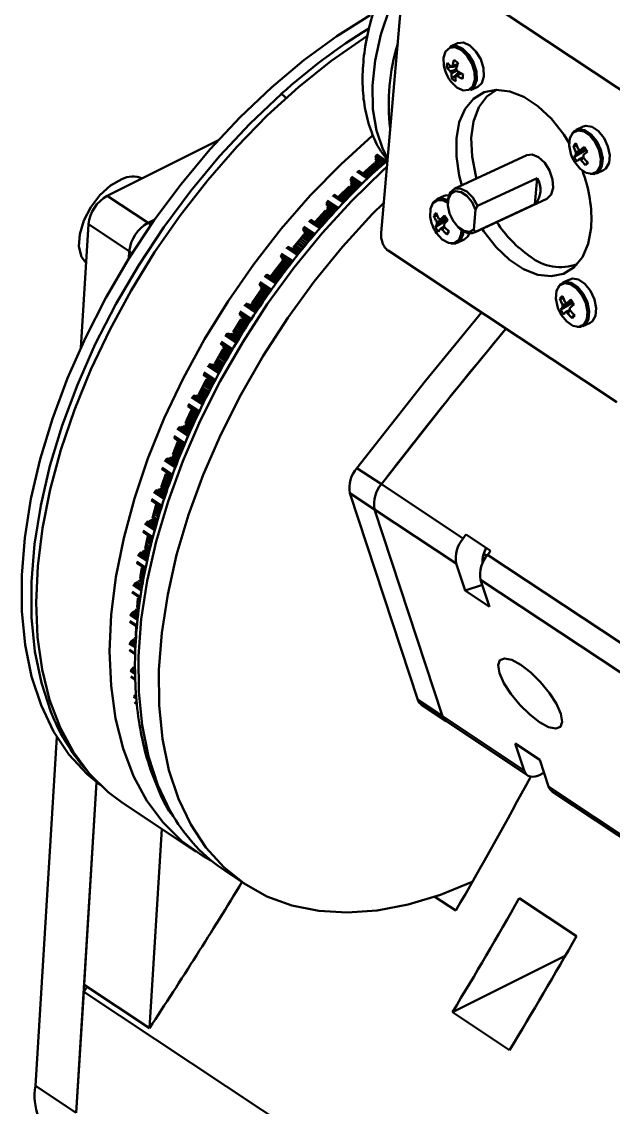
# Model space of a CAD drawing. Header units: millimetres. Extents: x -253 to 12701, y 1223 to 2077.
# Drawn here: x 277 to 325.2, y 1544 to 1632.4 of the extents above; entities that cross this region are included whole.
import ezdxf

# ---------------------------------------------------------------- set-up
doc = ezdxf.new("R2010")
doc.units = ezdxf.units.MM
doc.layers.add('NET DAM', color=7, linetype='Continuous', lineweight=50)

msp = doc.modelspace()

# ---------------------------------------------------------------- linework, layer by layer
at = {"layer": 'NET DAM', "color": 7}
for p, q in [((308.25, 1637.447), (306.29, 1615.188)), ((327.632, 1625.61), (308.999, 1637.952)), ((312.514, 1630.613), (311.937, 1630.345)), ((311.646, 1628.628), (312.463, 1628.704)), ((312.06, 1627.707), (312.634, 1628.255)), ((313.584, 1626.797), (314.161, 1627.065)), ((322.763, 1623.825), (322.185, 1623.557)), ((292.999, 1622.679), (283.979, 1618.187)), ((321.961, 1622.268), (322.246, 1622.246)), ((306.565, 1620.839), (305.802, 1621.344)), ((306.607, 1620.875), (305.804, 1621.407)), ((306.655, 1620.917), (305.823, 1621.469)), ((306.709, 1620.964), (305.858, 1621.529)), ((306.766, 1621.014), (305.907, 1621.584)), ((318.16, 1621.496), (312.244, 1618.75)), ((322.017, 1621.364), (323.003, 1621.937)), ((304.776, 1619.967), (305.778, 1620.861)), ((305.721, 1620.093), (305.256, 1620.401)), ((305.845, 1620.212), (305.386, 1620.517)), ((305.98, 1620.33), (305.52, 1620.635)), ((306.118, 1620.449), (305.657, 1620.755)), ((306.252, 1620.566), (305.782, 1620.877)), ((306.371, 1620.67), (305.807, 1621.043)), ((306.477, 1620.762), (305.813, 1621.201)), ((322.951, 1620.679), (323.107, 1620.931)), ((304.619, 1619.016), (303.782, 1619.571)), ((304.584, 1618.982), (303.784, 1619.511)), ((304.663, 1619.059), (303.798, 1619.632)), ((304.713, 1619.108), (303.829, 1619.693)), ((304.767, 1619.161), (303.876, 1619.751)), ((305.196, 1619.58), (304.315, 1620.164)), ((305.241, 1619.624), (304.37, 1620.201)), ((305.27, 1619.652), (304.42, 1620.216)), ((305.283, 1619.665), (304.462, 1620.209)), ((305.323, 1619.705), (304.839, 1620.025)), ((305.402, 1619.782), (304.922, 1620.1)), ((305.497, 1619.874), (305.021, 1620.19)), ((305.604, 1619.979), (305.133, 1620.291)), ((314.159, 1617.383), (319.007, 1619.633)), ((318.819, 1617.497), (319.007, 1619.633)), ((323.832, 1620.009), (324.41, 1620.277)), ((302.829, 1618.094), (303.687, 1618.942)), ((303.822, 1618.237), (303.311, 1618.576)), ((303.946, 1618.358), (303.435, 1618.697)), ((304.072, 1618.481), (303.56, 1618.82)), ((304.197, 1618.604), (303.687, 1618.942)), ((304.316, 1618.72), (303.798, 1619.063)), ((304.51, 1618.91), (303.807, 1619.376)), ((304.42, 1618.821), (303.812, 1619.225)), ((287.306, 1615.982), (283.979, 1618.187)), ((302.76, 1617.122), (301.856, 1617.721)), ((302.811, 1617.178), (301.901, 1617.781)), ((303.224, 1617.628), (302.327, 1618.223)), ((303.268, 1617.677), (302.381, 1618.265)), ((303.298, 1617.709), (302.431, 1618.284)), ((303.314, 1617.726), (302.475, 1618.282)), ((303.341, 1617.755), (302.829, 1618.094)), ((303.406, 1617.827), (302.898, 1618.164)), ((303.49, 1617.913), (302.983, 1618.249)), ((303.591, 1618.011), (303.082, 1618.348)), ((303.703, 1618.12), (303.192, 1618.458)), ((311.419, 1618.175), (310.842, 1617.907)), ((311.732, 1617.806), (311.723, 1617.657)), ((313.891, 1615.202), (319.807, 1617.949)), ((300.942, 1616.095), (301.772, 1616.997)), ((302.202, 1616.512), (301.656, 1616.874)), ((302.316, 1616.637), (301.772, 1616.997)), ((302.676, 1617.029), (301.816, 1617.599)), ((302.646, 1616.997), (301.823, 1617.542)), ((302.714, 1617.072), (301.828, 1617.659)), ((302.586, 1616.932), (301.856, 1617.415)), ((302.42, 1616.751), (301.87, 1617.115)), ((302.51, 1616.848), (301.872, 1617.271)), ((313.852, 1615.445), (313.994, 1617.052)), ((318.819, 1617.497), (313.971, 1615.246)), ((287.848, 1616.252), (287.306, 1615.982)), ((301.318, 1615.547), (300.403, 1616.153)), ((301.364, 1615.598), (300.456, 1616.199)), ((301.397, 1615.633), (300.507, 1616.223)), ((301.416, 1615.654), (300.553, 1616.226)), ((301.419, 1615.657), (300.593, 1616.205)), ((301.42, 1615.658), (300.779, 1616.083)), ((301.445, 1615.686), (300.892, 1616.052)), ((301.489, 1615.733), (300.942, 1616.095)), ((301.562, 1615.813), (301.015, 1616.176)), ((301.649, 1615.909), (301.102, 1616.271)), ((301.748, 1616.017), (301.201, 1616.38)), ((301.856, 1616.135), (301.308, 1616.498)), ((301.97, 1616.259), (301.422, 1616.622)), ((302.086, 1616.386), (301.539, 1616.748)), ((310.594, 1616.564), (310.883, 1616.547)), ((310.709, 1615.638), (311.688, 1616.259)), ((282.451, 1615.882), (281.832, 1605.827)), ((282.451, 1615.882), (285.779, 1613.677)), ((300.789, 1614.925), (299.918, 1615.502)), ((300.823, 1614.967), (299.926, 1615.561)), ((300.765, 1614.895), (299.929, 1615.449)), ((300.865, 1615.017), (299.951, 1615.623)), ((300.717, 1614.838), (299.973, 1615.331)), ((300.913, 1615.076), (299.993, 1615.686)), ((300.655, 1614.762), (300, 1615.195)), ((300.579, 1614.669), (300.009, 1615.046)), ((310.723, 1615.284), (310.815, 1615.144)), ((311.652, 1615.051), (311.811, 1615.31)), ((312.72, 1615.51), (312.84, 1615.421)), ((312.84, 1615.421), (312.925, 1615.361)), ((299.864, 1613.799), (299.291, 1614.179)), ((299.961, 1613.917), (299.388, 1614.296)), ((300.064, 1614.043), (299.493, 1614.421)), ((300.171, 1614.173), (299.601, 1614.551)), ((300.279, 1614.305), (299.711, 1614.681)), ((300.385, 1614.434), (299.819, 1614.809)), ((300.488, 1614.559), (299.924, 1614.933)), ((312.489, 1614.36), (313.066, 1614.628)), ((285.779, 1613.677), (285.742, 1613.073)), ((298.973, 1612.715), (298.1, 1613.294)), ((299.005, 1612.754), (298.104, 1613.351)), ((299.045, 1612.803), (298.125, 1613.413)), ((299.093, 1612.861), (298.164, 1613.477)), ((299.493, 1613.348), (298.556, 1613.969)), ((299.538, 1613.402), (298.608, 1614.018)), ((299.571, 1613.442), (298.659, 1614.047)), ((299.592, 1613.468), (298.706, 1614.054)), ((299.598, 1613.476), (298.749, 1614.038)), ((299.6, 1613.478), (298.842, 1613.98)), ((299.618, 1613.5), (298.951, 1613.942)), ((299.651, 1613.54), (299.071, 1613.925)), ((299.701, 1613.601), (299.128, 1613.981)), ((299.777, 1613.693), (299.204, 1614.073)), ((306.865, 1613.724), (325.499, 1601.382)), ((298.438, 1611.992), (297.859, 1612.376)), ((298.538, 1612.127), (297.961, 1612.51)), ((298.634, 1612.258), (298.06, 1612.638)), ((298.953, 1612.689), (298.115, 1613.244)), ((298.726, 1612.382), (298.155, 1612.76)), ((298.917, 1612.641), (298.169, 1613.137)), ((298.867, 1612.573), (298.207, 1613.01)), ((298.803, 1612.487), (298.228, 1612.868)), ((297.746, 1611.053), (296.797, 1611.682)), ((297.789, 1611.111), (296.847, 1611.735)), ((297.821, 1611.155), (296.898, 1611.767)), ((297.844, 1611.186), (296.947, 1611.78)), ((297.853, 1611.199), (296.992, 1611.769)), ((297.864, 1611.213), (297.093, 1611.724)), ((297.89, 1611.248), (297.209, 1611.699)), ((297.929, 1611.302), (297.335, 1611.696)), ((297.984, 1611.376), (297.398, 1611.765)), ((298.061, 1611.48), (297.475, 1611.868)), ((298.147, 1611.596), (297.562, 1611.984)), ((298.24, 1611.723), (297.656, 1612.11)), ((298.338, 1611.856), (297.757, 1612.242)), ((297.29, 1610.435), (296.372, 1611.043)), ((297.263, 1610.398), (296.372, 1610.988)), ((297.326, 1610.484), (296.389, 1611.104)), ((297.247, 1610.376), (296.392, 1610.942)), ((297.37, 1610.544), (296.425, 1611.17)), ((297.219, 1610.339), (296.456, 1610.845)), ((297.178, 1610.282), (296.505, 1610.728)), ((321.668, 1611.387), (321.09, 1611.119)), ((295.761, 1609.461), (296.537, 1610.581)), ((296.598, 1609.449), (296.016, 1609.834)), ((296.69, 1609.588), (296.111, 1609.972)), ((296.783, 1609.729), (296.207, 1610.111)), ((296.874, 1609.867), (296.301, 1610.246)), ((296.965, 1609.994), (296.391, 1610.375)), ((297.052, 1610.112), (296.476, 1610.494)), ((297.122, 1610.207), (296.536, 1610.595)), ((320.866, 1609.831), (321.151, 1609.808)), ((296.088, 1608.676), (295.137, 1609.307)), ((296.129, 1608.737), (295.185, 1609.363)), ((296.161, 1608.786), (295.235, 1609.4)), ((296.184, 1608.821), (295.285, 1609.417)), ((296.196, 1608.84), (295.333, 1609.412)), ((296.214, 1608.867), (295.442, 1609.379)), ((296.246, 1608.915), (295.564, 1609.368)), ((296.291, 1608.983), (295.694, 1609.378)), ((296.35, 1609.072), (295.761, 1609.461)), ((296.426, 1609.187), (295.839, 1609.576)), ((296.509, 1609.314), (295.924, 1609.701)), ((320.922, 1608.927), (321.908, 1609.5)), ((294.229, 1607.084), (294.896, 1608.148)), ((295.667, 1608.038), (294.742, 1608.651)), ((295.644, 1608.003), (294.746, 1608.598)), ((295.699, 1608.086), (294.756, 1608.711)), ((295.632, 1607.985), (294.77, 1608.557)), ((295.739, 1608.147), (294.788, 1608.778)), ((295.407, 1607.644), (294.822, 1608.032)), ((295.615, 1607.959), (294.843, 1608.471)), ((295.483, 1607.759), (294.896, 1608.148)), ((295.584, 1607.913), (294.903, 1608.364)), ((295.541, 1607.846), (294.945, 1608.241)), ((321.855, 1608.242), (322.012, 1608.494)), ((294.807, 1606.701), (294.229, 1607.084)), ((294.882, 1606.828), (294.306, 1607.21)), ((294.962, 1606.964), (294.389, 1607.344)), ((295.051, 1607.104), (294.477, 1607.484)), ((295.143, 1607.244), (294.566, 1607.627)), ((295.236, 1607.384), (294.655, 1607.769)), ((295.324, 1607.519), (294.741, 1607.905)), ((322.737, 1607.572), (323.314, 1607.84)), ((294.146, 1605.578), (293.223, 1606.189)), ((294.174, 1605.625), (293.233, 1606.248)), ((294.211, 1605.687), (293.262, 1606.315)), ((294.531, 1606.232), (293.585, 1606.859)), ((294.569, 1606.296), (293.631, 1606.917)), ((294.6, 1606.349), (293.681, 1606.958)), ((294.623, 1606.389), (293.732, 1606.98)), ((294.638, 1606.413), (293.782, 1606.98)), ((294.662, 1606.454), (293.897, 1606.961)), ((294.698, 1606.516), (294.024, 1606.963)), ((294.746, 1606.598), (294.159, 1606.987)), ((292.753, 1604.543), (293.426, 1605.736)), ((293.794, 1604.979), (293.213, 1605.364)), ((294.128, 1605.546), (293.231, 1606.14)), ((294.12, 1605.532), (293.259, 1606.102)), ((293.874, 1605.114), (293.291, 1605.501)), ((294.111, 1605.518), (293.342, 1606.028)), ((293.947, 1605.238), (293.362, 1605.625)), ((294.091, 1605.483), (293.411, 1605.933)), ((294.011, 1605.348), (293.426, 1605.736)), ((294.057, 1605.426), (293.464, 1605.82)), ((293.147, 1603.859), (292.245, 1604.457)), ((293.17, 1603.904), (292.296, 1604.484)), ((293.186, 1603.934), (292.348, 1604.489)), ((293.215, 1603.989), (292.469, 1604.483)), ((293.257, 1604.065), (292.601, 1604.499)), ((293.312, 1604.158), (292.74, 1604.537)), ((293.379, 1604.272), (292.811, 1604.648)), ((293.457, 1604.406), (292.886, 1604.784)), ((293.54, 1604.546), (292.966, 1604.926)), ((293.625, 1604.691), (293.048, 1605.073)), ((293.711, 1604.837), (293.131, 1605.221)), ((292.737, 1603.069), (291.826, 1603.674)), ((292.761, 1603.115), (291.831, 1603.731)), ((292.722, 1603.041), (291.838, 1603.627)), ((292.793, 1603.178), (291.857, 1603.798)), ((292.718, 1603.032), (291.869, 1603.594)), ((292.717, 1603.031), (291.96, 1603.533)), ((293.083, 1603.736), (292.153, 1604.352)), ((293.118, 1603.803), (292.196, 1604.413)), ((292.384, 1602.39), (291.815, 1602.767)), ((292.459, 1602.535), (291.889, 1602.912)), ((292.529, 1602.669), (291.958, 1603.047)), ((292.592, 1602.79), (292.021, 1603.169)), ((292.705, 1603.008), (292.039, 1603.449)), ((292.646, 1602.895), (292.075, 1603.273)), ((292.682, 1602.963), (292.103, 1603.347)), ((291.764, 1601.196), (290.848, 1601.803)), ((291.799, 1601.263), (290.889, 1601.866)), ((291.829, 1601.321), (290.936, 1601.913)), ((291.854, 1601.369), (290.987, 1601.944)), ((291.872, 1601.404), (291.041, 1601.955)), ((291.907, 1601.471), (291.167, 1601.962)), ((291.954, 1601.561), (291.303, 1601.992)), ((292.01, 1601.668), (291.444, 1602.043)), ((292.076, 1601.796), (291.515, 1602.168)), ((292.151, 1601.94), (291.588, 1602.314)), ((292.228, 1602.089), (291.662, 1602.464)), ((292.307, 1602.241), (291.739, 1602.617)), ((291.447, 1600.529), (290.557, 1601.119)), ((291.467, 1600.573), (290.559, 1601.175)), ((291.436, 1600.504), (290.573, 1601.076)), ((291.495, 1600.635), (290.58, 1601.242)), ((291.435, 1600.501), (290.609, 1601.048)), ((291.103, 1599.768), (290.558, 1600.13)), ((291.172, 1599.921), (290.626, 1600.283)), ((291.238, 1600.067), (290.692, 1600.428)), ((291.298, 1600.2), (290.752, 1600.561)), ((291.351, 1600.316), (290.806, 1600.678)), ((291.395, 1600.414), (290.851, 1600.775)), ((291.421, 1600.471), (290.869, 1600.837)), ((290.585, 1598.625), (289.678, 1599.226)), ((290.617, 1598.695), (289.716, 1599.291)), ((290.645, 1598.756), (289.762, 1599.342)), ((290.668, 1598.809), (289.812, 1599.376)), ((290.687, 1598.85), (289.867, 1599.393)), ((290.724, 1598.932), (289.998, 1599.413)), ((290.771, 1599.036), (290.137, 1599.456)), ((290.827, 1599.158), (290.28, 1599.521)), ((290.891, 1599.3), (290.35, 1599.659)), ((290.961, 1599.455), (290.418, 1599.815)), ((291.032, 1599.612), (290.488, 1599.972)), ((289.322, 1597.137), (289.761, 1598.257)), ((290.307, 1598.011), (289.424, 1598.596)), ((290.289, 1597.971), (289.427, 1598.542)), ((290.334, 1598.07), (289.442, 1598.662)), ((290.28, 1597.95), (289.446, 1598.503)), ((290.267, 1597.922), (289.761, 1598.257)), ((289.957, 1597.129), (289.448, 1597.466)), ((290.019, 1597.291), (289.511, 1597.628)), ((290.08, 1597.446), (289.572, 1597.783)), ((290.136, 1597.591), (289.629, 1597.927)), ((290.186, 1597.722), (289.681, 1598.057)), ((290.23, 1597.833), (289.725, 1598.168)), ((289.539, 1596.051), (288.651, 1596.639)), ((289.566, 1596.122), (288.686, 1596.705)), ((289.591, 1596.187), (288.73, 1596.758)), ((289.614, 1596.244), (288.78, 1596.797)), ((289.632, 1596.291), (288.836, 1596.818)), ((289.669, 1596.388), (288.97, 1596.852)), ((289.716, 1596.508), (289.111, 1596.908)), ((289.769, 1596.645), (289.255, 1596.985)), ((289.829, 1596.801), (289.322, 1597.137)), ((289.893, 1596.965), (289.385, 1597.302)), ((289.3, 1595.435), (288.434, 1596.009)), ((289.286, 1595.398), (288.44, 1595.958)), ((289.323, 1595.493), (288.447, 1596.074)), ((289.279, 1595.382), (288.463, 1595.922)), ((289.262, 1595.338), (288.785, 1595.654)), ((306.319, 1594.709), (304.323, 1596.032)), ((288.389, 1594.462), (288.749, 1595.55)), ((288.951, 1594.488), (288.495, 1594.791)), ((289.007, 1594.659), (288.55, 1594.961)), ((289.063, 1594.823), (288.605, 1595.126)), ((289.122, 1594.975), (288.658, 1595.282)), ((289.175, 1595.114), (288.706, 1595.425)), ((289.223, 1595.236), (288.749, 1595.55)), ((312.974, 1590.299), (306.319, 1594.709)), ((288.63, 1593.489), (287.774, 1594.056)), ((288.653, 1593.561), (287.805, 1594.123)), ((288.675, 1593.629), (287.846, 1594.178)), ((288.695, 1593.691), (287.895, 1594.221)), ((288.712, 1593.744), (287.952, 1594.248)), ((288.748, 1593.857), (288.089, 1594.294)), ((288.792, 1593.992), (288.232, 1594.363)), ((288.841, 1594.144), (288.375, 1594.452)), ((288.895, 1594.314), (288.438, 1594.617)), ((303.756, 1593.994), (305.752, 1592.671)), ((309.295, 1577.159), (303.756, 1593.994)), ((288.432, 1592.875), (287.594, 1593.431)), ((288.45, 1592.933), (287.602, 1593.494)), ((288.421, 1592.841), (287.604, 1593.383)), ((288.417, 1592.83), (287.63, 1593.351)), ((287.66, 1591.949), (287.963, 1593.057)), ((288.36, 1592.651), (287.929, 1592.937)), ((288.397, 1592.769), (287.963, 1593.057)), ((288.102, 1591.852), (287.703, 1592.116)), ((288.159, 1592.028), (287.752, 1592.298)), ((288.214, 1592.199), (287.8, 1592.473)), ((288.266, 1592.362), (287.846, 1592.641)), ((288.315, 1592.514), (287.889, 1592.797)), ((305.752, 1592.671), (311.292, 1575.836)), ((312.407, 1588.261), (305.752, 1592.671)), ((287.861, 1590.957), (287.051, 1591.494)), ((287.88, 1591.03), (287.078, 1591.561)), ((287.898, 1591.101), (287.117, 1591.619)), ((287.915, 1591.168), (287.165, 1591.664)), ((287.93, 1591.227), (287.222, 1591.696)), ((287.963, 1591.356), (287.36, 1591.756)), ((288.002, 1591.507), (287.504, 1591.837)), ((288.044, 1591.674), (287.646, 1591.937)), ((287.705, 1590.35), (286.909, 1590.877)), ((287.719, 1590.405), (286.914, 1590.939)), ((287.698, 1590.319), (286.923, 1590.833)), ((287.696, 1590.313), (286.953, 1590.805)), ((287.086, 1589.469), (287.301, 1590.479)), ((287.641, 1590.097), (287.271, 1590.342)), ((287.675, 1590.231), (287.301, 1590.479)), ((313.215, 1590.614), (315.212, 1589.291)), ((287.418, 1589.228), (287.073, 1589.457)), ((287.467, 1589.419), (287.122, 1589.648)), ((287.514, 1589.604), (287.162, 1589.837)), ((287.559, 1589.78), (287.2, 1590.018)), ((287.602, 1589.945), (287.237, 1590.187)), ((287.234, 1588.473), (286.486, 1588.969)), ((287.248, 1588.547), (286.51, 1589.036)), ((287.263, 1588.62), (286.546, 1589.095)), ((287.28, 1588.688), (286.593, 1589.144)), ((287.296, 1588.752), (286.65, 1589.18)), ((287.332, 1588.892), (286.789, 1589.252)), ((287.373, 1589.053), (286.932, 1589.345)), ((344.118, 1569.661), (314.97, 1588.976)), ((287.122, 1587.875), (286.384, 1588.364)), ((287.132, 1587.928), (286.385, 1588.423)), ((287.117, 1587.849), (286.402, 1588.323)), ((287.117, 1587.849), (286.435, 1588.3)), ((287.068, 1587.591), (286.781, 1587.781)), ((287.097, 1587.742), (286.806, 1587.934)), ((313.128, 1586.071), (312.407, 1588.261)), ((286.86, 1586.479), (286.378, 1586.798)), ((286.893, 1586.656), (286.52, 1586.903)), ((286.929, 1586.845), (286.658, 1587.025)), ((286.967, 1587.05), (286.698, 1587.228)), ((287.003, 1587.243), (286.727, 1587.426)), ((287.037, 1587.423), (286.755, 1587.61)), ((314.403, 1586.938), (315.124, 1584.748)), ((343.551, 1567.623), (314.403, 1586.938)), ((286.685, 1585.521), (286.019, 1585.963)), ((286.679, 1585.471), (286.023, 1585.906)), ((286.677, 1585.45), (286.044, 1585.869)), ((286.777, 1586.036), (286.084, 1586.495)), ((286.79, 1586.107), (286.104, 1586.562)), ((286.804, 1586.18), (286.138, 1586.622)), ((286.817, 1586.253), (286.182, 1586.674)), ((286.831, 1586.323), (286.239, 1586.715)), ((314.542, 1586.517), (313.128, 1586.071)), ((315.124, 1584.748), (313.128, 1586.071)), ((286.417, 1584.671), (286.482, 1585.437)), ((286.621, 1584.964), (286.449, 1585.078)), ((286.642, 1585.149), (286.466, 1585.266)), ((286.662, 1585.318), (286.482, 1585.437)), ((286.48, 1583.746), (285.863, 1584.155)), ((286.489, 1583.821), (285.893, 1584.216)), ((286.498, 1583.898), (285.936, 1584.27)), ((286.506, 1583.974), (285.992, 1584.315)), ((286.526, 1584.148), (286.13, 1584.41)), ((286.549, 1584.341), (286.27, 1584.526)), ((286.572, 1584.545), (286.404, 1584.657)), ((286.598, 1584.764), (286.432, 1584.874)), ((286.414, 1583.178), (285.818, 1583.574)), ((286.409, 1583.134), (285.826, 1583.52)), ((286.472, 1583.675), (285.847, 1584.089)), ((286.407, 1583.118), (285.851, 1583.487)), ((286.342, 1582.349), (286.314, 1582.367)), ((286.326, 1582.382), (286.339, 1583.171)), ((286.351, 1582.582), (286.327, 1582.598)), ((286.369, 1582.784), (286.33, 1582.809)), ((286.39, 1582.964), (286.334, 1583.001)), ((286.306, 1581.414), (285.777, 1581.765)), ((286.308, 1581.484), (285.788, 1581.829)), ((286.311, 1581.562), (285.815, 1581.891)), ((286.315, 1581.643), (285.856, 1581.948)), ((286.318, 1581.727), (285.91, 1581.997)), ((286.325, 1581.918), (286.047, 1582.103)), ((286.333, 1582.129), (286.184, 1582.228)), ((286.287, 1580.936), (285.784, 1581.269)), ((286.286, 1580.895), (285.797, 1581.219)), ((286.285, 1580.885), (285.825, 1581.19)), ((286.258, 1579.511), (285.942, 1579.72)), ((286.254, 1579.601), (285.994, 1579.773)), ((286.244, 1579.813), (286.129, 1579.889)), ((286.269, 1579.275), (285.873, 1579.537)), ((286.265, 1579.345), (285.88, 1579.6)), ((286.262, 1579.425), (285.904, 1579.662)), ((286.289, 1578.818), (285.916, 1579.065)), ((286.291, 1578.781), (285.933, 1579.018)), ((286.291, 1578.777), (285.965, 1578.993)), ((286.359, 1577.272), (286.136, 1577.42)), ((286.356, 1577.336), (286.138, 1577.48)), ((286.353, 1577.413), (286.158, 1577.542)), ((286.349, 1577.499), (286.193, 1577.602)), ((286.344, 1577.592), (286.244, 1577.658)), ((311.292, 1575.836), (309.295, 1577.159)), ((286.402, 1576.849), (286.215, 1576.973)), ((286.406, 1576.817), (286.236, 1576.93)), ((309.588, 1576.754), (311.585, 1575.431)), ((317.946, 1571.426), (311.292, 1575.836)), ((311.585, 1575.431), (318.239, 1571.022)), ((279.88, 1574.144), (278.131, 1545.762)), ((317.226, 1573.617), (319.222, 1572.294)), ((317.946, 1571.426), (317.226, 1573.617)), ((319.222, 1572.294), (319.943, 1570.103)), ((283.116, 1570.455), (281.458, 1543.557)), ((283.116, 1570.455), (282.1, 1553.978)), ((349.091, 1550.788), (319.943, 1570.103)), ((320.236, 1569.699), (349.384, 1550.383)), ((285.237, 1568.778), (291.226, 1564.809)), ((288.423, 1566.667), (287.424, 1550.45)), ((293.556, 1563.266), (295.219, 1562.163)), ((310.67, 1561.143), (312.375, 1560.013)), ((322.213, 1557.942), (317.554, 1561.029)), ((321.287, 1556.323), (312.104, 1551.75)), ((282.066, 1553.414), (281.458, 1543.557)), ((282.066, 1553.414), (282.336, 1553.822)), ((317.436, 1529.975), (282.066, 1553.414)), ((282.1, 1553.978), (287.424, 1550.45)), ((312.104, 1551.75), (316.762, 1548.663)), ((278.131, 1545.762), (281.458, 1543.557))]:
    msp.add_line(p, q, dxfattribs=at)
at = {"layer": 'NET DAM', "color": 8}
for p, q in [((287.306, 1615.982), (287.548, 1615.822)), ((285.779, 1613.677), (286.02, 1613.517)), ((314.646, 1589.046), (314.899, 1588.879))]:
    msp.add_line(p, q, dxfattribs=at)
at = {"layer": 'NET DAM', "color": 8, "flags": 128}
for points in [[(308.128, 1636.062), (307.933, 1635.667), (306.993, 1633.492), (306.28, 1631.319), (305.808, 1629.193), (305.586, 1627.157), (305.618, 1625.251), (305.905, 1623.516), (306.44, 1621.985), (306.825, 1621.262)], [(313.936, 1627.618), (313.908, 1628.271), (313.691, 1628.963), (313.316, 1629.587), (312.841, 1630.05), (312.338, 1630.28), (311.884, 1630.242), (311.547, 1629.943), (311.38, 1629.428), (311.408, 1628.775), (311.503, 1628.399)], [(311.818, 1627.721), (312, 1627.459), (312.475, 1626.997), (312.978, 1626.767), (313.432, 1626.804), (313.768, 1627.103), (313.936, 1627.618)], [(298.167, 1626.48), (295.605, 1624.05), (293.14, 1621.417), (290.795, 1618.606), (288.59, 1615.643), (286.546, 1612.553), (284.68, 1609.365), (283.011, 1606.108), (281.552, 1602.812), (280.318, 1599.506), (279.319, 1596.22), (278.564, 1592.984), (278.061, 1589.827), (277.813, 1586.778), (277.824, 1583.864), (278.093, 1581.112), (278.617, 1578.547), (279.392, 1576.192), (279.69, 1575.49)], [(289.364, 1567.696), (289.12, 1568.114), (288.112, 1570.224), (287.344, 1572.559), (286.821, 1575.101), (286.548, 1577.826), (286.528, 1580.711), (286.76, 1583.729), (287.243, 1586.854), (287.973, 1590.059), (288.943, 1593.315), (290.144, 1596.594), (291.566, 1599.867), (293.196, 1603.104), (295.021, 1606.277), (297.023, 1609.358), (299.185, 1612.32), (301.488, 1615.137), (303.912, 1617.784), (306.435, 1620.237), (306.761, 1620.533)]]:
    msp.add_lwpolyline(points, dxfattribs=at)
at = {"layer": 'NET DAM', "color": 7, "flags": 128}
for points in [[(283.46, 1570.192), (282.341, 1571.119), (280.865, 1572.725), (279.612, 1574.598), (278.593, 1576.722), (277.818, 1579.077), (277.294, 1581.642), (277.025, 1584.393), (277.015, 1587.307), (277.262, 1590.356), (277.766, 1593.513), (278.52, 1596.749), (279.519, 1600.035), (280.753, 1603.341), (282.212, 1606.638), (283.882, 1609.894), (285.747, 1613.082), (287.791, 1616.172), (289.996, 1619.136), (292.342, 1621.946), (294.806, 1624.579), (297.368, 1627.01), (300.003, 1629.216), (302.689, 1631.179), (305.399, 1632.879)], [(285.237, 1568.778), (284.071, 1569.648), (282.544, 1571.147), (281.23, 1572.911), (280.141, 1574.925), (279.285, 1577.17), (278.671, 1579.628), (278.304, 1582.277), (278.187, 1585.092), (278.321, 1588.051), (278.705, 1591.126), (279.336, 1594.292), (280.208, 1597.519), (281.313, 1600.78), (282.642, 1604.047), (284.183, 1607.29), (285.922, 1610.482), (287.845, 1613.593), (289.935, 1616.598), (292.173, 1619.469), (294.539, 1622.182), (297.013, 1624.712), (299.573, 1627.038), (302.197, 1629.139), (304.862, 1630.997), (305.131, 1631.169)], [(314.085, 1627.632), (314.057, 1628.31), (313.831, 1629.026), (313.443, 1629.674), (312.95, 1630.154), (312.428, 1630.392), (311.957, 1630.354), (311.937, 1630.345)], [(314.663, 1627.9), (314.634, 1628.578), (314.409, 1629.295), (314.02, 1629.942), (313.527, 1630.422), (313.006, 1630.66), (312.535, 1630.622), (312.514, 1630.613)], [(311.503, 1628.399), (311.625, 1628.084), (311.818, 1627.721)], [(313.584, 1626.797), (313.912, 1627.098), (314.085, 1627.632)], [(314.161, 1627.065), (314.489, 1627.366), (314.663, 1627.9)], [(321.617, 1622.478), (321.168, 1623.178), (320.169, 1624.439), (319.072, 1625.472), (317.924, 1626.233), (316.776, 1626.687), (315.677, 1626.815), (314.677, 1626.611), (313.818, 1626.084), (313.137, 1625.258), (312.666, 1624.168), (312.424, 1622.863), (312.422, 1621.398), (312.66, 1619.838), (312.868, 1619.039)], [(315.69, 1626.818), (314.896, 1626.267), (314.248, 1625.39), (313.822, 1624.248), (313.637, 1622.894), (313.702, 1621.392), (314.013, 1619.812), (314.073, 1619.599)], [(324.41, 1620.277), (324.606, 1620.413), (324.86, 1620.859), (324.92, 1621.486), (324.777, 1622.199), (324.453, 1622.89), (323.997, 1623.453), (323.478, 1623.802), (322.976, 1623.885), (322.763, 1623.825)], [(292.432, 1564.1), (291.787, 1564.458), (290.061, 1565.679), (288.534, 1567.178), (287.22, 1568.942), (286.13, 1570.956), (285.275, 1573.201), (284.661, 1575.659), (284.293, 1578.308), (284.176, 1581.123), (284.31, 1584.082), (284.695, 1587.158), (285.325, 1590.323), (286.197, 1593.55), (287.302, 1596.812), (288.631, 1600.078), (290.172, 1603.321), (291.912, 1606.513), (293.835, 1609.624), (295.924, 1612.629), (298.162, 1615.5), (300.528, 1618.213), (303.002, 1620.743), (305.562, 1623.069), (305.645, 1623.139)], [(322.071, 1620.927), (322.511, 1620.384), (323.011, 1620.047), (323.495, 1619.967), (323.89, 1620.156), (324.135, 1620.586), (324.193, 1621.19), (324.055, 1621.878), (323.742, 1622.544), (323.302, 1623.087), (322.802, 1623.424), (322.318, 1623.504), (321.923, 1623.315), (321.678, 1622.885), (321.62, 1622.28), (321.752, 1621.611)], [(323.326, 1619.964), (323.619, 1619.949), (324.029, 1620.145), (324.283, 1620.591), (324.343, 1621.218), (324.2, 1621.931), (323.876, 1622.622), (323.419, 1623.184), (322.901, 1623.534), (322.398, 1623.617), (321.989, 1623.421), (321.825, 1623.199)], [(318.16, 1621.496), (318.606, 1621.552), (319.126, 1621.338), (319.624, 1620.878), (320.025, 1620.241), (320.268, 1619.526), (320.315, 1618.841), (320.159, 1618.29), (319.824, 1617.957), (319.807, 1617.949)], [(285.167, 1619.54), (284.259, 1619.021), (283.392, 1618.237), (282.642, 1617.259), (282.076, 1616.172), (281.745, 1615.073), (281.677, 1614.061), (281.879, 1613.225), (282.256, 1612.704)], [(313.852, 1615.445), (313.487, 1615.261), (313.036, 1615.328), (312.567, 1615.637), (312.154, 1616.14), (311.858, 1616.76), (311.725, 1617.404), (311.775, 1617.972), (312, 1618.378), (312.367, 1618.559), (312.819, 1618.489), (313.287, 1618.178), (313.699, 1617.673), (313.994, 1617.052)], [(314.159, 1617.383), (313.773, 1618.048), (313.276, 1618.545), (312.746, 1618.795), (312.266, 1618.76), (311.913, 1618.444), (311.74, 1617.898), (311.732, 1617.806)], [(311.722, 1617.629), (311.348, 1617.815), (310.877, 1617.836), (310.511, 1617.59), (310.305, 1617.115), (310.29, 1616.484), (310.408, 1615.962)], [(311.815, 1618.237), (311.532, 1618.216), (311.419, 1618.175)], [(313.724, 1562.351), (311.121, 1561.299), (308.511, 1560.515), (305.974, 1560.034), (303.532, 1559.859), (301.208, 1559.992), (299.022, 1560.433), (296.993, 1561.176), (295.14, 1562.216), (293.477, 1563.544), (292.021, 1565.147), (290.784, 1567.011), (289.776, 1569.121), (289.008, 1571.457), (288.484, 1573.999), (288.212, 1576.724), (288.191, 1579.608), (288.424, 1582.626), (288.907, 1585.752), (289.637, 1588.957), (290.607, 1592.213), (291.808, 1595.492), (293.23, 1598.764), (294.86, 1602.001), (296.684, 1605.174), (298.686, 1608.256), (300.849, 1611.218), (303.152, 1614.035), (305.576, 1616.681), (306.504, 1617.618)], [(299.128, 1613.981), (299.816, 1614.805), (300.008, 1615.031)], [(310.815, 1615.144), (311.274, 1614.64), (311.777, 1614.357), (312.248, 1614.336), (312.615, 1614.582), (312.821, 1615.057), (312.853, 1615.41)], [(311.983, 1614.315), (312.376, 1614.319), (312.756, 1614.574), (312.97, 1615.066), (313.001, 1615.313)], [(313.066, 1614.628), (313.333, 1614.842), (313.494, 1615.14)], [(314.515, 1615.492), (314.661, 1615.274), (315.66, 1614.013), (316.757, 1612.98), (317.905, 1612.22), (319.053, 1611.766), (320.151, 1611.638), (321.152, 1611.842), (322.011, 1612.368), (322.691, 1613.194), (323.163, 1614.284), (323.405, 1615.59)], [(297.325, 1611.667), (297.619, 1612.06), (298.228, 1612.854)], [(320.975, 1608.489), (321.415, 1607.947), (321.916, 1607.609), (322.4, 1607.529), (322.795, 1607.719), (323.04, 1608.148), (323.098, 1608.753), (322.96, 1609.441), (322.647, 1610.107), (322.207, 1610.649), (321.707, 1610.987), (321.223, 1611.067), (320.828, 1610.877), (320.583, 1610.448), (320.525, 1609.843), (320.657, 1609.174)], [(322.231, 1607.527), (322.524, 1607.511), (322.934, 1607.708), (323.188, 1608.153), (323.248, 1608.78), (323.105, 1609.493), (322.781, 1610.184), (322.324, 1610.747), (321.805, 1611.097), (321.303, 1611.18), (320.894, 1610.983), (320.73, 1610.762)], [(323.314, 1607.84), (323.511, 1607.976), (323.765, 1608.421), (323.825, 1609.048), (323.682, 1609.762), (323.358, 1610.452), (322.902, 1611.015), (322.383, 1611.365), (321.88, 1611.448), (321.668, 1611.387)], [(314.468, 1608.688), (309.901, 1603.13), (304.323, 1596.032)], [(316.465, 1607.365), (311.898, 1601.807), (306.319, 1594.709)], [(291.457, 1602.05), (291.981, 1603.092), (292.075, 1603.273)], [(290.35, 1599.659), (290.48, 1599.954), (290.851, 1600.775)], [(286.67, 1587.038), (286.732, 1587.463), (286.806, 1587.934)], [(317.671, 1580.014), (318.479, 1579.389), (319.284, 1578.597), (320.006, 1577.715), (320.574, 1576.83), (320.933, 1576.029), (321.048, 1575.39), (320.907, 1574.975), (320.525, 1574.825), (319.938, 1574.955), (319.204, 1575.352), (318.396, 1575.977), (317.591, 1576.769), (316.869, 1577.651), (316.301, 1578.536), (315.942, 1579.337), (315.827, 1579.976), (315.968, 1580.391), (316.35, 1580.541), (316.937, 1580.411), (317.671, 1580.014)], [(319.293, 1571.095), (319.068, 1570.991), (318.849, 1570.927), (318.642, 1570.906), (318.452, 1570.929), (318.284, 1570.994), (318.141, 1571.101), (318.028, 1571.246), (317.946, 1571.426)]]:
    msp.add_lwpolyline(points, dxfattribs=at)
at = {"layer": 'NET DAM', "color": 8}
for centre, radius, start, end in [((331.1, 1589.896), 49.225, 121.62263, 131.99402), ((297.039, 1624.847), 1.985, 40.58982, 55.37124)]:
    msp.add_arc(centre, radius, start, end, dxfattribs=at)
at = {"layer": 'NET DAM', "color": 7}
for centre, radius, start, end in [((323.669, 1625.661), 16.755, 163.03003, 186.90535), ((316.056, 1627.864), 4.054, 160.11299, 167.57226), ((316.44, 1634.83), 6.987, 233.09488, 236.29101), ((314.478, 1629.368), 3.129, 198.04443, 211.76158), ((313.838, 1628.558), 2.193, 168.16939, 178.1777), ((313.387, 1629.961), 2.193, 217.43245, 228.81779), ((313.433, 1630.341), 2.193, 217.43245, 228.81779), ((312.649, 1628.519), 0.736, 196.4947, 211.99832), ((312.102, 1628.575), 0.161, 91.50653, 134.59133), ((316.374, 1627.639), 4.054, 160.11299, 167.57226), ((311.791, 1628.121), 0.736, 16.4947, 31.99832), ((314.495, 1631.835), 4.034, 240.31842, 247.89815), ((314.125, 1628.094), 2.1, 179.04028, 190.61022), ((313.52, 1629.431), 2.259, 229.74567, 239.64022), ((314.443, 1627.869), 2.1, 179.04028, 190.61022), ((312.339, 1628.065), 0.161, 271.50653, 314.59133), ((314.449, 1631.455), 4.034, 240.31842, 247.89815), ((320.067, 1627.056), 7.167, 171.64397, 174.70311), ((323.287, 1621.105), 1.764, 129.34358, 138.75675), ((325.294, 1623.291), 3.486, 197.06495, 206.32007), ((325.502, 1623.493), 3.486, 197.06495, 206.32007), ((328.199, 1615.426), 8.609, 128.34985, 131.34445), ((328.713, 1625.551), 6.758, 209.94597, 213.87312), ((324.727, 1622.58), 3.129, 198.04443, 211.76158), ((323.399, 1620.424), 1.672, 136.83752, 145.7872), ((324.732, 1622.782), 3.063, 207.5736, 216.24549), ((322.699, 1621.689), 0.533, 173.90617, 193.16523), ((322.33, 1621.648), 0.302, 52.95466, 81.1259), ((328.444, 1615.033), 8.609, 128.34985, 131.34445), ((322.239, 1621.375), 0.533, 353.90617, 13.16523), ((325.907, 1623.723), 3.954, 217.44703, 225.95641), ((323.644, 1620.031), 1.672, 136.83752, 145.7872), ((322.607, 1621.416), 0.302, 232.95466, 261.1259), ((325.699, 1623.521), 3.954, 217.44703, 225.95641), ((318.865, 1625.111), 6.028, 312.67432, 315.42601), ((286.069, 1617.812), 1.95, 67.02683, 117.56915), ((317.507, 1618.689), 1.773, 317.73445, 32.20094), ((312.202, 1616.24), 11.222, 356.67799, 20.85282), ((285.44, 1615.561), 3.005, 119.07681, 173.86586), ((311.212, 1617.138), 0.839, 51.67228, 150.6147), ((312.015, 1615.627), 1.703, 136.4875, 146.57402), ((313.905, 1617.927), 3.323, 199.84666, 209.33443), ((288.767, 1613.356), 3.005, 119.07681, 173.86586), ((313.383, 1616.931), 3.129, 198.04443, 211.76158), ((313.719, 1617.692), 3.323, 199.84666, 209.33443), ((311.404, 1616.044), 0.582, 177.99959, 196.15448), ((311, 1616.035), 0.264, 57.20832, 88.09085), ((315.911, 1611.953), 6.424, 133.84092, 137.92554), ((316.173, 1611.578), 6.424, 133.84092, 137.92554), ((317.093, 1620.246), 6.717, 213.01792, 216.9152), ((324.195, 1621.541), 10.097, 212.93346, 235.08069), ((312.046, 1615.052), 1.46, 145.3123, 156.2994), ((313.279, 1617.157), 2.986, 210.57964, 219.35347), ((312.308, 1614.677), 1.46, 145.3123, 156.2994), ((311.25, 1615.73), 0.264, 237.20832, 268.09085), ((314.273, 1618.058), 3.989, 220.52279, 228.92107), ((310.846, 1615.721), 0.582, 357.99959, 16.15448), ((314.459, 1618.292), 3.989, 220.52279, 228.92107), ((301.288, 1623.477), 13.357, 320.88874, 322.17278), ((313.535, 1616.098), 0.957, 230.39478, 297.13724), ((320.898, 1616.307), 3.929, 230.80629, 290.5532), ((322.192, 1608.668), 1.764, 129.34358, 138.75675), ((324.198, 1610.854), 3.486, 197.06495, 206.32007), ((324.407, 1611.055), 3.486, 197.06495, 206.32007), ((327.104, 1602.989), 8.609, 128.34985, 131.34445), ((327.618, 1613.114), 6.758, 209.94597, 213.87312), ((323.632, 1610.143), 3.129, 198.04443, 211.76158), ((322.304, 1607.987), 1.672, 136.83752, 145.7872), ((323.636, 1610.344), 3.063, 207.5736, 216.24549), ((321.603, 1609.252), 0.533, 173.90617, 193.16523), ((321.235, 1609.211), 0.302, 52.95466, 81.1259), ((327.349, 1602.596), 8.609, 128.34985, 131.34445), ((321.143, 1608.938), 0.533, 353.90617, 13.16523), ((324.812, 1611.285), 3.954, 217.44703, 225.95641), ((322.549, 1607.594), 1.672, 136.83752, 145.7872), ((321.512, 1608.979), 0.302, 232.95466, 261.1259), ((324.604, 1611.084), 3.954, 217.44703, 225.95641), ((317.769, 1612.674), 6.028, 312.67432, 315.42601), ((602.862, 1367.378), 373.654, 140.03863, 142.52614), ((306.149, 1594.426), 2.432, 138.68278, 190.23451), ((308.146, 1593.103), 2.432, 138.68278, 190.23451), ((314.801, 1588.693), 2.432, 138.68278, 190.23451), ((612.513, 1360.635), 377.451, 142.46157, 142.52173), ((316.438, 1588.475), 1.885, 146.82927, 185.74798), ((316.797, 1587.37), 2.432, 138.68278, 190.23451), ((614.509, 1359.312), 377.451, 142.46157, 142.52173), ((310.014, 1577.371), 0.749, 196.39754, 235.3582), ((293.779, 1581.703), 15.398, 203.79361, 221.56133), ((312.011, 1576.048), 0.749, 196.39754, 235.3582), ((-13.515, 1749.546), 376.998, 329.8184, 331.71845), ((210.856, 1767.661), 224.492, 298.88364, 298.96871), ((320.662, 1570.315), 0.749, 196.39754, 235.3582), ((301.211, 1574.706), 13.765, 210.61115, 236.21093), ((-31.598, 1761.13), 382.31, 326.55952, 328.66867), ((-13.112, 1749.015), 380.366, 328.76044, 330.38154), ((-8.453, 1745.928), 380.366, 328.76044, 330.38154), ((282.986, 1544.98), 4.918, 170.85376, 230.77845)]:
    msp.add_arc(centre, radius, start, end, dxfattribs=at)
for points, knots in [([(317.313, 1647.68), (316.99, 1647.506), (316.07, 1647.009), (314.588, 1645.998), (312.908, 1644.596), (311.325, 1643), (309.863, 1641.242), (308.544, 1639.354), (307.391, 1637.366), (306.422, 1635.31), (305.657, 1633.217), (305.111, 1631.119), (304.804, 1629.044), (304.752, 1627.026), (304.969, 1625.102), (305.462, 1623.393), (306.08, 1622.031), (306.618, 1621.35), (306.836, 1621.075)], [0, 0, 0, 0, 0.03608, 0.102644, 0.169002, 0.235132, 0.301057, 0.366878, 0.432721, 0.498695, 0.564933, 0.631576, 0.69874, 0.76644, 0.834372, 0.901639, 0.960271, 1, 1, 1, 1]), ([(311.943, 1628.31), (311.985, 1628.326), (312.147, 1628.388), (312.31, 1628.449), (312.431, 1628.494)], [0, 0, 0, 0, 0.257266, 1, 1, 1, 1]), ([(312.526, 1628.893), (312.389, 1628.841), (312.209, 1628.774), (312.03, 1628.706), (311.989, 1628.69)], [0, 0, 0, 0, 0.76664, 1, 1, 1, 1]), ([(312.476, 1628.378), (312.365, 1628.317), (312.214, 1628.233), (312.064, 1628.151), (312.025, 1628.129)], [0, 0, 0, 0, 0.739504, 1, 1, 1, 1]), ([(312.097, 1628.736), (312.136, 1628.751), (312.279, 1628.805), (312.422, 1628.858), (312.527, 1628.897)], [0, 0, 0, 0, 0.267316, 1, 1, 1, 1]), ([(312.343, 1627.904), (312.382, 1627.925), (312.543, 1628.014), (312.704, 1628.103), (312.825, 1628.171)], [0, 0, 0, 0, 0.243515, 1, 1, 1, 1]), ([(312.834, 1628.166), (312.743, 1628.114), (312.615, 1628.042), (312.487, 1627.97), (312.452, 1627.95)], [0, 0, 0, 0, 0.720336, 1, 1, 1, 1]), ([(322.169, 1621.746), (322.21, 1621.76), (322.458, 1621.846), (322.721, 1621.938), (322.943, 1622.012), (322.958, 1622.017)], [0, 0, 0, 0, 0.156358, 0.944487, 1, 1, 1, 1]), ([(322.991, 1621.965), (322.967, 1621.953), (322.736, 1621.84), (322.466, 1621.708), (322.221, 1621.588), (322.18, 1621.568)], [0, 0, 0, 0, 0.088898, 0.849169, 1, 1, 1, 1]), ([(322.425, 1621.175), (322.465, 1621.195), (322.579, 1621.25), (322.694, 1621.306), (322.767, 1621.342)], [0, 0, 0, 0, 0.356767, 1, 1, 1, 1]), ([(322.513, 1621.89), (322.549, 1621.906), (322.687, 1621.966), (322.825, 1622.026), (322.925, 1622.07)], [0, 0, 0, 0, 0.267007, 1, 1, 1, 1]), ([(322.813, 1621.268), (322.765, 1621.24), (322.681, 1621.189), (322.597, 1621.139), (322.56, 1621.117)], [0, 0, 0, 0, 0.568051, 1, 1, 1, 1]), ([(306.766, 1621.014), (306.451, 1620.743), (305.312, 1619.766), (303.423, 1617.88), (301.122, 1615.382), (298.936, 1612.717), (296.876, 1609.925), (294.96, 1607.021), (293.202, 1604.031), (291.616, 1600.976), (290.214, 1597.881), (289.008, 1594.769), (288.008, 1591.665), (287.221, 1588.593), (286.655, 1585.575), (286.315, 1582.636), (286.205, 1579.797), (286.327, 1577.082), (286.684, 1574.513), (287.265, 1572.104), (288.1, 1569.911), (288.745, 1568.508), (289.167, 1567.905), (289.172, 1567.898)], [0, 0, 0, 0, 0.01977, 0.071306, 0.122821, 0.174322, 0.225813, 0.277301, 0.328791, 0.380287, 0.431796, 0.483323, 0.534875, 0.586457, 0.638072, 0.689724, 0.74141, 0.79312, 0.844826, 0.89648, 0.94802, 0.999364, 1, 1, 1, 1]), ([(313.994, 1617.052), (314.023, 1617.113), (314.076, 1617.224), (314.134, 1617.334), (314.159, 1617.383)], [0, 0, 0, 0, 0.549345, 1, 1, 1, 1]), ([(310.823, 1616.065), (310.864, 1616.079), (311.113, 1616.167), (311.381, 1616.261), (311.61, 1616.338), (311.63, 1616.345)], [0, 0, 0, 0, 0.153401, 0.926621, 1, 1, 1, 1]), ([(311.666, 1616.293), (311.638, 1616.278), (311.404, 1616.161), (311.13, 1616.025), (310.886, 1615.903), (310.845, 1615.882)], [0, 0, 0, 0, 0.105086, 0.851848, 1, 1, 1, 1]), ([(311.143, 1616.257), (311.18, 1616.273), (311.321, 1616.333), (311.462, 1616.393), (311.566, 1616.437)], [0, 0, 0, 0, 0.262131, 1, 1, 1, 1]), ([(306.865, 1613.724), (306.82, 1613.758), (306.728, 1613.828), (306.6, 1613.985), (306.486, 1614.175), (306.376, 1614.434), (306.282, 1614.789), (306.287, 1615.044), (306.29, 1615.188)], [0, 0, 0, 0, 0.114507, 0.234258, 0.361613, 0.498461, 0.715222, 1, 1, 1, 1]), ([(311.107, 1615.508), (311.147, 1615.528), (311.261, 1615.585), (311.375, 1615.642), (311.449, 1615.679)], [0, 0, 0, 0, 0.355696, 1, 1, 1, 1]), ([(311.504, 1615.623), (311.453, 1615.592), (311.365, 1615.54), (311.277, 1615.488), (311.241, 1615.466)], [0, 0, 0, 0, 0.586928, 1, 1, 1, 1]), ([(313.971, 1615.246), (313.947, 1615.283), (313.905, 1615.346), (313.868, 1615.415), (313.852, 1615.445)], [0, 0, 0, 0, 0.570507, 1, 1, 1, 1]), ([(321.074, 1609.308), (321.115, 1609.323), (321.363, 1609.409), (321.625, 1609.5), (321.848, 1609.575), (321.863, 1609.58)], [0, 0, 0, 0, 0.156358, 0.944487, 1, 1, 1, 1]), ([(321.896, 1609.527), (321.871, 1609.515), (321.641, 1609.402), (321.371, 1609.27), (321.125, 1609.15), (321.085, 1609.13)], [0, 0, 0, 0, 0.088898, 0.849169, 1, 1, 1, 1]), ([(321.33, 1608.737), (321.37, 1608.757), (321.484, 1608.813), (321.599, 1608.869), (321.672, 1608.905)], [0, 0, 0, 0, 0.356767, 1, 1, 1, 1]), ([(321.417, 1609.452), (321.454, 1609.468), (321.592, 1609.529), (321.729, 1609.588), (321.83, 1609.632)], [0, 0, 0, 0, 0.267007, 1, 1, 1, 1]), ([(321.718, 1608.831), (321.67, 1608.802), (321.586, 1608.752), (321.502, 1608.702), (321.465, 1608.68)], [0, 0, 0, 0, 0.568051, 1, 1, 1, 1])]:
    msp.add_open_spline(points, degree=3, knots=knots, dxfattribs=at)

doc.saveas('drawing.dxf')
